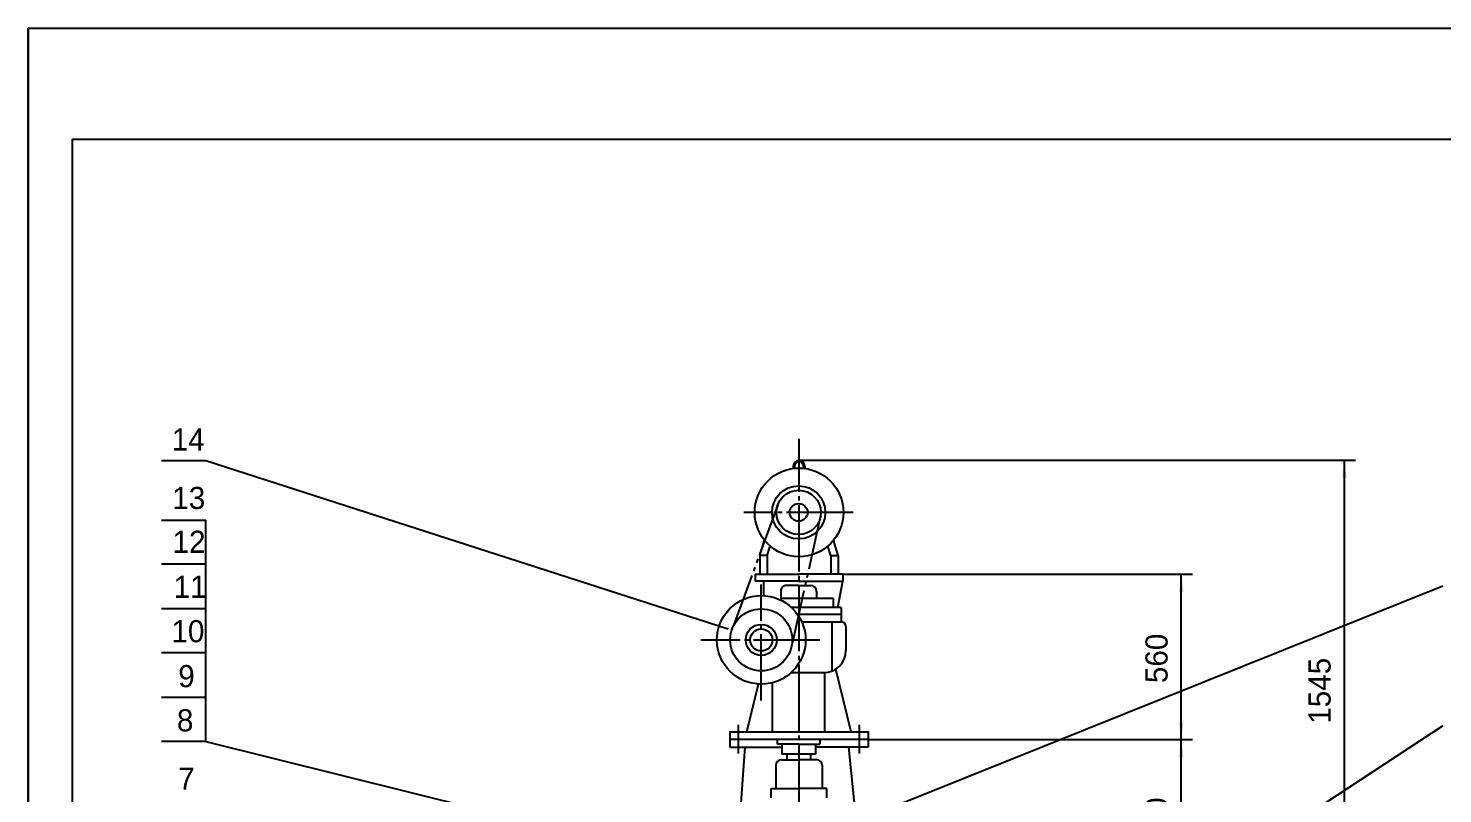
# Model space of a CAD drawing. Extents: x -530 to 587, y -220 to 621.
# Drawn here: x -32.8 to 286.2, y 448.1 to 620.8 of the extents above; entities that cross this region are included whole.
import ezdxf

# ---------------------------------------------------------------- set-up
doc = ezdxf.new("R2010")
doc.units = 0
doc.linetypes.add('BORDER', pattern=[17, 12, -1, 1, -1, 1, -1])
doc.linetypes.add('DASHDOT', pattern=[18, 15, -1, 1, -1])
doc.layers.get('0').update_dxf_attribs({"linetype": 'CONTINUOUS'})
for name, color, linetype in [('1', 7, 'CONTINUOUS'), ('2', 94, 'DASHDOT'), ('6', 7, 'BORDER')]:
    doc.layers.add(name, color=color, linetype=linetype)
doc.styles.add('STYLE1', font='cadt_en.shx', dxfattribs={"width": 0.799282, "bigfont": 'cadt_hz.shx'})

# ---------------------------------------------------------------- blocks, each defined once
blk = doc.blocks.new('*D146')
for p, q in [((150.95, 497.63), (229.78, 497.63)), ((227.28, 420.3), (227.28, 497.63)), ((156.63, 460.3), (229.78, 460.3)), ((158.39, 420.3), (229.78, 420.3))]:
    blk.add_line(p, q)
for points in [[(227.28, 497.63), (227.78, 493.63), (226.78, 493.63)], [(227.28, 460.3), (226.78, 464.3), (227.78, 464.3)], [(227.28, 460.3), (227.78, 456.3), (226.78, 456.3)], [(227.28, 420.3), (226.78, 424.3), (227.78, 424.3)]]:
    blk.add_solid(points)
at = {"style": 'STYLE1'}
for s, p in [('560', (224.18, 473.03)), ('600', (224.18, 436.06))]:
    blk.add_text(s, height=5, rotation=90, dxfattribs=at).set_placement(p)
blk = doc.blocks.new('*U235')
at = {"layer": '1'}
for p, q in [((139.76, 522.03), (139.76, 521.48)), ((140.06, 522.03), (140.06, 521.51, 6.28)), ((142.06, 522.03), (142.06, 521.51)), ((142.36, 522.03), (142.36, 521.48))]:
    blk.add_line(p, q, dxfattribs=at)
for radius, start, end in [(1.3, 1.1417, 178.8583), (1, 1.5059, 178.4941)]:
    blk.add_arc((141.06, 522), radius, start, end, dxfattribs=at)
blk = doc.blocks.new('*D238')
for p, q in [((266.55, 523.3), (141.06, 523.3, 1)), ((264.05, 420.3), (264.05, 523.3)), ((180.63, 420.3), (266.55, 420.3))]:
    blk.add_line(p, q)
for points in [[(264.05, 523.3), (264.55, 519.3), (263.55, 519.3)], [(264.05, 420.3), (263.55, 424.3), (264.55, 424.3)]]:
    blk.add_solid(points)
at = {"style": 'STYLE1'}
blk.add_text('1545', height=5, rotation=90, dxfattribs=at).set_placement((260.95, 463.86))

msp = doc.modelspace()

# ---------------------------------------------------------------- linework, layer by layer
for p, q in [((-32.77011, 620.83141), (561.22989, 620.83141)), ((-32.77011, -220.16859), (-32.77011, 620.83141)), ((-32.77011, 620.83141), (-32.77011, 595.83141)), ((-32.77011, 620.83141), (-32.77011, -220.16859, 1)), ((-32.77011, 620.83141), (-32.77011, 595.83141)), ((7.23944, 523.3017), (125.05944, 485.28343, 1)), ((7.23944, 459.84342), (7.23944, 509.84342)), ((141.05944, 436.66724), (286.26189, 494.94852, 1)), ((286.23089, 463.42305), (190.39144, 400.27747)), ((7.23944, 459.84342), (136.28944, 427.79756))]:
    msp.add_line(p, q)
for centre, radius in [((140.9721, 511.56187), 5), ((132.53357, 482.78343), 7)]:
    msp.add_circle(centre, radius)
at = {"layer": '1'}
for p, q in [((-22.77011, 595.83141), (551.22989, 595.83141)), ((-22.77011, -210.16859), (-22.77011, 595.83141)), ((-2.76056, 523.3017), (7.23944, 523.3017, 1)), ((-2.76056, 509.84342), (7.23944, 509.84342, 1)), ((132.23098, 501.83052), (133.26976, 505.29124)), ((149.88791, 501.83052), (148.84913, 505.29124)), ((133.90018, 501.83052), (132.23098, 501.83052)), ((132.23098, 501.83052), (132.23098, 497.6347)), ((133.90018, 501.83052), (134.54408, 503.97569)), ((133.90018, 501.83052), (133.90018, 497.6347)), ((148.2187, 501.83052), (147.5748, 503.97569)), ((148.2187, 501.83052), (148.2187, 497.6347)), ((148.2187, 501.83052), (149.88791, 501.83052)), ((149.88791, 501.83052), (149.88791, 497.6347)), ((7.23944, 499.84342), (-2.76056, 499.84342, 1)), ((131.17144, 497.6347), (140.9721, 497.6347)), ((131.17144, 497.6347), (131.17144, 496.0135)), ((140.9721, 496.0135), (131.17144, 496.0135)), ((133.07631, 496.0135), (133.07631, 492.76869)), ((140.9721, 495.05935), (138.25986, 495.05935)), ((150.94744, 497.6347), (140.9721, 497.6347)), ((140.9721, 496.0135), (150.94744, 496.0135)), ((140.9721, 495.05935), (143.68435, 495.05935)), ((149.80755, 490.08913), (150.94744, 496.0135)), ((150.94744, 497.6347), (150.94744, 496.0135)), ((136.9267, 493.71526), (136.94267, 491.75895, 6.28319)), ((148.8679, 492.13973), (136.93956, 492.13973)), ((145.01755, 493.72615), (145.01755, 492.13973, 6.28319)), ((148.8679, 490.09592), (148.8679, 492.13973)), ((-2.76056, 489.84342), (7.23944, 489.84342, 1)), ((150.5984, 490.08913), (139.36196, 490.08913)), ((150.5984, 488.48953), (140.74579, 488.48953)), ((150.5984, 490.08913), (150.5984, 486.82452)), ((141.68068, 486.82452), (150.6334, 486.82452)), ((148.4194, 486.82452), (148.4194, 475.73856)), ((151.6334, 485.82452), (151.6334, 480.4087, 6.28319)), ((7.23944, 479.84342), (-2.76056, 479.84342, 1)), ((139.28733, 475.4087), (146.6334, 475.4087, 6.28319)), ((146.85121, 462.06073), (146.85121, 475.41344)), ((152.80356, 462.06073), (149.34206, 476.20594)), ((129.31533, 462.06073), (131.94356, 472.80085)), ((135.093, 462.06073), (135.093, 473.11651)), ((-2.76056, 469.84342), (7.23944, 469.84342, 1)), ((7.23944, 459.84342), (-2.76056, 459.84342, 1)), ((125.48684, 462.08065), (125.48684, 458.54267)), ((125.48684, 462.06073), (156.63205, 462.06073)), ((140.93829, 460.3017), (125.48684, 460.3017)), ((136.19289, 459.22085), (136.19289, 460.3017)), ((156.63205, 460.3017), (140.91678, 460.3017)), ((145.75131, 460.3017), (145.75131, 459.22085)), ((156.63205, 462.08065), (156.63205, 458.54267)), ((125.48684, 458.54267), (137.15259, 458.54267)), ((126.25753, 422.49206), (128.8962, 458.54267)), ((140.99135, 459.22085), (136.19289, 459.22085)), ((137.15259, 459.22085), (137.15259, 456.98157)), ((144.79162, 456.98157), (137.15259, 456.98157)), ((138.27223, 456.98157), (138.27223, 455.70199)), ((140.95285, 459.22085), (145.75131, 459.22085)), ((143.67198, 456.98157), (143.67198, 455.70199)), ((144.79162, 459.22085), (144.79162, 456.98157)), ((156.63205, 458.54267), (144.79162, 458.54267)), ((152.1887, 458.54267), (155.86135, 422.49206)), ((135.83588, 454.50199), (135.83588, 449.20906)), ((137.03588, 455.70199), (141.05944, 455.70199)), ((145.08301, 455.70199), (141.05944, 455.70199, 6.28319)), ((146.28301, 454.50199), (146.28301, 449.20906)), ((134.75336, 449.20906), (141.05944, 449.20906)), ((134.75336, 447.15387), (134.75336, 449.20906)), ((147.36553, 449.20906), (141.05944, 449.20906)), ((147.36553, 447.15387), (147.36553, 449.20906))]:
    msp.add_line(p, q, dxfattribs=at)
for centre, radius in [((141.05944, 511.56187), 10), ((140.9721, 511.56187), 6), ((140.9721, 511.56187), 2), ((132.53357, 482.78343), 10), ((132.53357, 482.78343), 3.5), ((132.53357, 482.78343), 2.5)]:
    msp.add_circle(centre, radius, dxfattribs=at)
for centre, radius, start, end in [((138.25986, 493.72615), 1.3332, 90, 180.4677895), ((143.68435, 493.72615), 1.3332, 0, 90), ((150.6334, 485.82452), 1, 0, 90), ((146.6334, 480.4087), 5, 270, 360), ((137.03588, 454.50199), 1.2, 90, 180), ((145.08301, 454.50199), 1.2, 0, 90)]:
    msp.add_arc(centre, radius, start, end, dxfattribs=at)
at = {"layer": '2'}
for p, q in [((141.05944, 246.215), (141.05944, 528.20028)), ((153.26271, 511.56187), (128.63664, 511.56187)), ((132.53357, 469.07932), (132.53357, 495.31961)), ((145.75325, 482.74437), (118.88467, 482.74437)), ((127.39344, 457.17321), (127.39344, 463.62157)), ((154.72544, 457.17321), (154.72544, 463.62157, 6.28319))]:
    msp.add_line(p, q, dxfattribs=at)
at = {"layer": '6'}
for p, q in [((136.27862, 513.28559), (125.9627, 485.19665)), ((145.85323, 510.47808), (139.36715, 481.26614))]:
    msp.add_line(p, q, dxfattribs=at)

# ---------------------------------------------------------------- block references
for name in ['*U235', '*D238', '*D146']:
    msp.add_blockref(name, (0, 0))

# ---------------------------------------------------------------- texts
at = {"style": 'STYLE1'}
for s, p in [('14', (-0.4226, 525.52664)), ('13', (-0.2996, 512.32636)), ('12', (-0.2386, 502.42436)), ('11', (0.0084, 492.27636)), ('10', (-0.4846, 482.25136)), ('9', (1.0534, 472.10336)), ('8', (0.7464, 462.14036)), ('7', (1.0534, 448.9685))]:
    msp.add_text(s, height=5, dxfattribs=at).set_placement(p)

doc.saveas('drawing.dxf')
